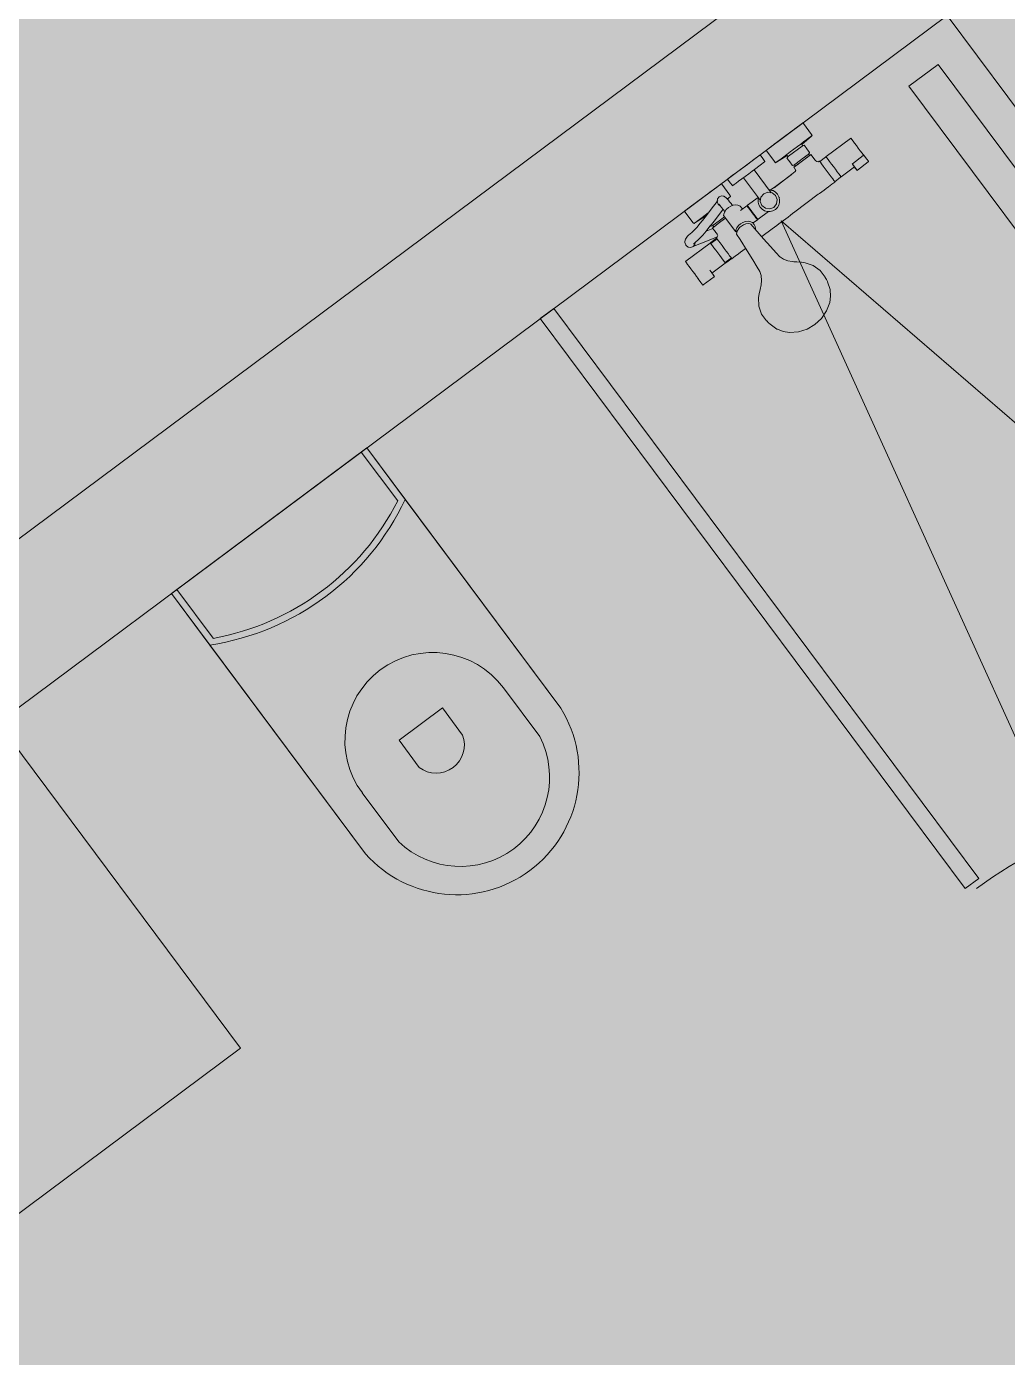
# Model space of a CAD drawing. Header units: metres. Extents: x -466 to 1322, y -1072 to 50.
# Drawn here: x 439.564 to 441.013, y -403.068 to -401.1 of the extents above; entities that cross this region are included whole.
import ezdxf

# ---------------------------------------------------------------- set-up
doc = ezdxf.new("R2010")
doc.units = ezdxf.units.M
doc.linetypes.add('B1 P BAJA$0$HIDDEN', pattern=[9.525, 6.35, -3.175])
doc.linetypes.add('HIDDEN', pattern=[9.525, 6.35, -3.175])
for name, color, linetype, lineweight in [('A - CANCEL', 2, 'Continuous', 0), ('A - Hatch muros', 4, 'Continuous', 0), ('A - MURO BAJO', 2, 'Continuous', 0), ('A - PROY', 250, 'B1 P BAJA$0$HIDDEN', 0), ('A-ACCESORIOS DE BAÑO', 6, 'Continuous', 0), ('A-Fixt', 122, 'Continuous', 5), ('A-MURO INT', 4, 'Continuous', 0)]:
    doc.layers.add(name, color=color, linetype=linetype, lineweight=lineweight)
doc.layers.add('Hatch Interior', color=7, linetype='Continuous', lineweight=0, true_color=0xaf6350)

# ---------------------------------------------------------------- blocks, each defined once
blk = doc.blocks.new('COLADERA LINEAL')
at = {"layer": 'A - PROY', "linetype": 'HIDDEN'}
blk.add_lwpolyline([(-565.7399, 10.1537), (-565.7399, 9.1897), (-565.7939, 9.1897), (-565.7939, 10.1537), (-565.7399, 10.1537)], dxfattribs=at)
blk = doc.blocks.new('teleducha planta')
at = {"layer": 'A-ACCESORIOS DE BAÑO'}
for p, q in [((-567.1938, 9.7194), (-567.1942, 9.6992)), ((-567.1933, 9.72), (-567.1938, 9.72)), ((-567.1938, 9.72), (-567.1938, 9.7194)), ((-567.1921, 9.72), (-567.1933, 9.72)), ((-567.1907, 9.72), (-567.1921, 9.72)), ((-567.1894, 9.72), (-567.1907, 9.72)), ((-567.1815, 9.7199), (-567.1894, 9.72)), ((-567.1819, 9.7197), (-567.182, 9.7197)), ((-567.182, 9.7197), (-567.182, 9.7194)), ((-567.182, 9.7194), (-567.182, 9.7189)), ((-567.178, 9.7197), (-567.1819, 9.7197)), ((-567.1735, 9.7197), (-567.178, 9.7197)), ((-567.1687, 9.7197), (-567.1735, 9.7197)), ((-567.164, 9.7197), (-567.1687, 9.7197)), ((-567.1596, 9.7197), (-567.164, 9.7197)), ((-567.1559, 9.7197), (-567.1596, 9.7197)), ((-567.153, 9.7197), (-567.1559, 9.7197)), ((-567.153, 9.7197), (-567.1512, 9.7197)), ((-567.1506, 9.7197), (-567.1512, 9.7197)), ((-567.1506, 9.7189), (-567.1506, 9.7197)), ((-567.182, 9.7189), (-567.1821, 9.6991)), ((-567.1504, 9.6741), (-567.1506, 9.7189)), ((-567.1942, 9.6992), (-567.1942, 9.6987)), ((-567.1936, 9.6987), (-567.1942, 9.6987)), ((-567.1924, 9.6987), (-567.1936, 9.6987)), ((-567.1931, 9.6986), (-567.1851, 9.6986)), ((-567.191, 9.6986), (-567.1924, 9.6987)), ((-567.1897, 9.6986), (-567.191, 9.6986)), ((-567.1817, 9.6986), (-567.1897, 9.6986)), ((-567.1875, 9.6986), (-567.1878, 9.6741)), ((-567.1853, 9.6986), (-567.1851, 9.6986)), ((-567.1851, 9.6986), (-567.1837, 9.6986)), ((-567.1882, 9.6622), (-567.1882, 9.6619)), ((-567.1875, 9.6622), (-567.1882, 9.6622)), ((-567.1882, 9.6619), (-567.1882, 9.6562)), ((-567.1878, 9.6741), (-567.1878, 9.6738)), ((-567.1871, 9.6738), (-567.1878, 9.6738)), ((-567.1878, 9.6738), (-567.1868, 9.6736)), ((-567.1868, 9.6736), (-567.1877, 9.6733)), ((-567.1877, 9.6733), (-567.1877, 9.673)), ((-567.1877, 9.6621), (-567.1877, 9.673)), ((-567.1856, 9.6622), (-567.1875, 9.6622)), ((-567.1853, 9.6738), (-567.1871, 9.6738)), ((-567.1826, 9.6622), (-567.1856, 9.6622)), ((-567.1822, 9.6738), (-567.1853, 9.6738)), ((-567.1786, 9.6622), (-567.1826, 9.6622)), ((-567.1782, 9.6738), (-567.1822, 9.6738)), ((-567.174, 9.6622), (-567.1786, 9.6622)), ((-567.1736, 9.6738), (-567.1782, 9.6738)), ((-567.1691, 9.6622), (-567.174, 9.6622)), ((-567.1687, 9.6738), (-567.1736, 9.6738)), ((-567.1639, 9.6622), (-567.1691, 9.6622)), ((-567.1639, 9.6738), (-567.1687, 9.6738)), ((-567.1594, 9.6738), (-567.1639, 9.6738)), ((-567.159, 9.6622), (-567.1639, 9.6622)), ((-567.1557, 9.6738), (-567.1594, 9.6738)), ((-567.155, 9.6622), (-567.159, 9.6622)), ((-567.1527, 9.6738), (-567.1557, 9.6738)), ((-567.152, 9.6622), (-567.155, 9.6622)), ((-567.151, 9.6738), (-567.1527, 9.6738)), ((-567.1503, 9.6622), (-567.152, 9.6622)), ((-567.1514, 9.6736), (-567.1504, 9.6738)), ((-567.1505, 9.6733), (-567.1514, 9.6736)), ((-567.1504, 9.6738), (-567.151, 9.6738)), ((-567.1505, 9.673), (-567.1505, 9.6733)), ((-567.1505, 9.6622), (-567.1505, 9.673)), ((-567.1504, 9.6738), (-567.1504, 9.6741)), ((-567.15, 9.6622), (-567.1503, 9.6622)), ((-567.1499, 9.6619), (-567.15, 9.6622)), ((-567.1494, 9.6602), (-567.1499, 9.6619)), ((-567.1481, 9.6585), (-567.1494, 9.6602)), ((-567.1132, 9.6743), (-567.1146, 9.6559)), ((-567.1131, 9.6759), (-567.1132, 9.6743)), ((-567.1119, 9.6764), (-567.1131, 9.6759)), ((-567.1131, 9.6752), (-567.1131, 9.6759)), ((-567.1131, 9.6733), (-567.1131, 9.6752)), ((-567.1131, 9.6702), (-567.1131, 9.6733)), ((-567.1131, 9.6661), (-567.1131, 9.6702)), ((-567.1131, 9.661), (-567.1131, 9.6661)), ((-567.1131, 9.6552), (-567.1131, 9.661)), ((-567.1113, 9.6764), (-567.1119, 9.6764)), ((-567.091, 9.6764), (-567.1113, 9.6764)), ((-567.09, 9.6764), (-567.091, 9.6764)), ((-567.09, 9.6757), (-567.09, 9.6764)), ((-567.09, 9.6764), (-567.09, 9.6753)), ((-567.09, 9.6757), (-567.09, 9.6764)), ((-567.09, 9.6739), (-567.09, 9.6757)), ((-567.09, 9.6747), (-567.09, 9.6757)), ((-567.09, 9.6753), (-567.09, 9.6747)), ((-567.09, 9.6707), (-567.09, 9.6739)), ((-567.09, 9.6737), (-567.09, 9.6727)), ((-567.09, 9.6705), (-567.09, 9.6737)), ((-567.09, 9.6727), (-567.09, 9.6424)), ((-567.09, 9.6665), (-567.09, 9.6707)), ((-567.09, 9.6697), (-567.09, 9.6705)), ((-567.09, 9.6656), (-567.09, 9.6697)), ((-567.09, 9.6665), (-567.09, 9.6614)), ((-567.09, 9.6658), (-567.09, 9.6665)), ((-567.09, 9.6424), (-567.09, 9.6658)), ((-567.09, 9.6424), (-567.09, 9.6656)), ((-567.09, 9.6554), (-567.09, 9.6614)), ((-567.1882, 9.6562), (-567.1882, 9.6501)), ((-567.1882, 9.6501), (-567.1882, 9.6461)), ((-567.1882, 9.6461), (-567.1882, 9.642)), ((-567.1882, 9.642), (-567.1882, 9.638)), ((-567.1462, 9.658), (-567.1481, 9.6585)), ((-567.1443, 9.658), (-567.1462, 9.658)), ((-567.1424, 9.658), (-567.1443, 9.658)), ((-567.1418, 9.6579), (-567.1424, 9.658)), ((-567.1348, 9.6579), (-567.1418, 9.6579)), ((-567.1345, 9.6579), (-567.1348, 9.6579)), ((-567.1345, 9.6579), (-567.1345, 9.6568)), ((-567.1345, 9.6557), (-567.1345, 9.6575)), ((-567.1345, 9.6544), (-567.1345, 9.6568)), ((-567.132, 9.6555), (-567.1345, 9.6554)), ((-567.1345, 9.6554), (-567.1345, 9.6544)), ((-567.1345, 9.6512), (-567.1345, 9.6544)), ((-567.1345, 9.6544), (-567.1345, 9.6516)), ((-567.1345, 9.6516), (-567.1345, 9.6474)), ((-567.1345, 9.6512), (-567.1345, 9.6472)), ((-567.1345, 9.6508), (-567.1345, 9.6512)), ((-567.1345, 9.6474), (-567.1345, 9.6424)), ((-567.1345, 9.6472), (-567.1345, 9.6425)), ((-567.1345, 9.6425), (-567.1345, 9.6381)), ((-567.1345, 9.6424), (-567.1345, 9.6374)), ((-567.1313, 9.6579), (-567.132, 9.656)), ((-567.132, 9.656), (-567.1312, 9.6579)), ((-567.132, 9.656), (-567.132, 9.6546)), ((-567.132, 9.6546), (-567.132, 9.6436)), ((-567.132, 9.6436), (-567.132, 9.6408)), ((-567.132, 9.6408), (-567.132, 9.6298)), ((-567.1312, 9.658), (-567.1313, 9.6579)), ((-567.1311, 9.6581), (-567.1312, 9.658)), ((-567.1311, 9.6581), (-567.1312, 9.6579)), ((-567.1308, 9.6581), (-567.1311, 9.6581)), ((-567.1244, 9.6581), (-567.1308, 9.6581)), ((-567.118, 9.6581), (-567.1244, 9.6581)), ((-567.1177, 9.6581), (-567.118, 9.6581)), ((-567.1176, 9.658), (-567.1177, 9.6581)), ((-567.1176, 9.6579), (-567.1177, 9.6581)), ((-567.1175, 9.6579), (-567.1176, 9.658)), ((-567.1176, 9.6579), (-567.1169, 9.656)), ((-567.1169, 9.656), (-567.1175, 9.6579)), ((-567.1169, 9.6546), (-567.1169, 9.656)), ((-567.1146, 9.6559), (-567.1169, 9.6559)), ((-567.1169, 9.6298), (-567.1169, 9.6546)), ((-567.1131, 9.6489), (-567.1131, 9.6552)), ((-567.1131, 9.6424), (-567.1131, 9.6489)), ((-567.1131, 9.6358), (-567.1131, 9.6424)), ((-567.09, 9.649), (-567.09, 9.6554)), ((-567.09, 9.6424), (-567.09, 9.649)), ((-567.09, 9.6357), (-567.09, 9.6424)), ((-567.09, 9.6192), (-567.09, 9.6424)), ((-567.09, 9.6424), (-567.09, 9.612)), ((-567.09, 9.619), (-567.09, 9.6424)), ((-567.1882, 9.6315), (-567.1884, 9.5882)), ((-567.1882, 9.638), (-567.1882, 9.6339)), ((-567.1882, 9.6339), (-567.1882, 9.6315)), ((-567.141, 9.6179), (-567.1408, 9.6241)), ((-567.1408, 9.6241), (-567.1399, 9.6258)), ((-567.1401, 9.6257), (-567.1348, 9.6265)), ((-567.1348, 9.6265), (-567.1345, 9.6265)), ((-567.1345, 9.6381), (-567.1345, 9.6341)), ((-567.1345, 9.6374), (-567.1345, 9.6331)), ((-567.1345, 9.6298), (-567.1345, 9.6341)), ((-567.1345, 9.6331), (-567.1345, 9.6303)), ((-567.1345, 9.6303), (-567.1345, 9.6293)), ((-567.1345, 9.6298), (-567.1345, 9.6272)), ((-567.1345, 9.6293), (-567.132, 9.6292)), ((-567.1345, 9.6272), (-567.1345, 9.6265)), ((-567.1345, 9.6265), (-567.1345, 9.627)), ((-567.132, 9.6298), (-567.132, 9.6284)), ((-567.132, 9.6284), (-567.1313, 9.6266)), ((-567.1313, 9.6266), (-567.1312, 9.6264)), ((-567.1312, 9.6264), (-567.1311, 9.6263)), ((-567.1311, 9.6263), (-567.1308, 9.6263)), ((-567.1308, 9.6263), (-567.1244, 9.6263)), ((-567.1244, 9.6263), (-567.118, 9.6263)), ((-567.118, 9.6263), (-567.1177, 9.6263)), ((-567.1177, 9.6263), (-567.1176, 9.6264)), ((-567.1176, 9.6264), (-567.1175, 9.6266)), ((-567.1175, 9.6266), (-567.1169, 9.6284)), ((-567.1169, 9.6284), (-567.1169, 9.6298)), ((-567.1169, 9.6289), (-567.1146, 9.6289)), ((-567.1146, 9.6289), (-567.1131, 9.6104)), ((-567.1131, 9.6295), (-567.1131, 9.6358)), ((-567.1131, 9.6237), (-567.1131, 9.6295)), ((-567.1131, 9.6187), (-567.1131, 9.6237)), ((-567.09, 9.6357), (-567.09, 9.6293)), ((-567.09, 9.6234), (-567.09, 9.6293)), ((-567.09, 9.6234), (-567.09, 9.6183)), ((-567.1415, 9.5851), (-567.141, 9.6179)), ((-567.141, 9.5875), (-567.141, 9.6164)), ((-567.1131, 9.6145), (-567.1131, 9.6187)), ((-567.113, 9.6114), (-567.1131, 9.6145)), ((-567.1131, 9.6104), (-567.113, 9.6088)), ((-567.113, 9.6095), (-567.113, 9.6114)), ((-567.113, 9.6088), (-567.113, 9.6095)), ((-567.113, 9.6088), (-567.1119, 9.6084)), ((-567.1119, 9.6084), (-567.1113, 9.6084)), ((-567.1113, 9.6084), (-567.091, 9.6084)), ((-567.091, 9.6084), (-567.09, 9.6084)), ((-567.09, 9.6185), (-567.09, 9.6192)), ((-567.09, 9.6143), (-567.09, 9.6185)), ((-567.09, 9.6141), (-567.09, 9.6183)), ((-567.09, 9.611), (-567.09, 9.6141)), ((-567.09, 9.6091), (-567.09, 9.611)), ((-567.09, 9.6084), (-567.09, 9.6091)), ((-567.1884, 9.5882), (-567.1884, 9.584)), ((-567.1884, 9.584), (-567.1884, 9.5798)), ((-567.1563, 9.5826), (-567.1602, 9.5811)), ((-567.1578, 9.5824), (-567.157, 9.5823)), ((-567.1522, 9.5832), (-567.1563, 9.5826)), ((-567.1518, 9.5832), (-567.1522, 9.5832)), ((-567.1481, 9.5826), (-567.1522, 9.5832)), ((-567.1477, 9.5826), (-567.1518, 9.5832)), ((-567.1443, 9.5811), (-567.1481, 9.5826)), ((-567.1438, 9.5811), (-567.1477, 9.5826)), ((-567.141, 9.584), (-567.141, 9.5875)), ((-567.141, 9.5798), (-567.141, 9.584)), ((-567.1023, 9.597), (-567.1023, 9.5962)), ((-567.1018, 9.597), (-567.1023, 9.597)), ((-567.1023, 9.5962), (-567.1023, 9.594)), ((-567.1023, 9.594), (-567.1023, 9.5905)), ((-567.1023, 9.5905), (-567.1023, 9.5857)), ((-567.1023, 9.5857), (-567.1023, 9.5801)), ((-567.0966, 9.5973), (-567.1018, 9.597)), ((-567.09, 9.5973), (-567.0966, 9.5973)), ((-567.09, 9.5966), (-567.09, 9.5973)), ((-567.09, 9.5944), (-567.09, 9.5966)), ((-567.09, 9.5908), (-567.09, 9.5944)), ((-567.09, 9.586), (-567.09, 9.5908)), ((-567.09, 9.5803), (-567.09, 9.586)), ((-567.2998, 9.565), (-567.3114, 9.5613)), ((-567.2997, 9.5651), (-567.2998, 9.565)), ((-567.2966, 9.5658), (-567.2997, 9.5651)), ((-567.2927, 9.5661), (-567.2966, 9.5658)), ((-567.2924, 9.5662), (-567.2927, 9.5661)), ((-567.28, 9.5662), (-567.2924, 9.5662)), ((-567.2683, 9.5626), (-567.28, 9.5662)), ((-567.2578, 9.5555), (-567.2683, 9.5626)), ((-567.1884, 9.5798), (-567.1884, 9.5756)), ((-567.1884, 9.5756), (-567.1884, 9.5714)), ((-567.1884, 9.5714), (-567.1884, 9.5672)), ((-567.1884, 9.5672), (-567.1884, 9.563)), ((-567.1884, 9.563), (-567.1884, 9.5588)), ((-567.1677, 9.5713), (-567.1682, 9.5672)), ((-567.1682, 9.5672), (-567.1677, 9.5631)), ((-567.1661, 9.5751), (-567.1677, 9.5713)), ((-567.1677, 9.5631), (-567.1661, 9.5592)), ((-567.1636, 9.5785), (-567.1661, 9.5751)), ((-567.1626, 9.5734), (-567.1643, 9.5672)), ((-567.1626, 9.5734), (-567.1643, 9.5672)), ((-567.1643, 9.5672), (-567.1626, 9.5609)), ((-567.1643, 9.5672), (-567.1626, 9.5609)), ((-567.1602, 9.5811), (-567.1636, 9.5785)), ((-567.158, 9.578), (-567.1626, 9.5734)), ((-567.158, 9.578), (-567.1626, 9.5734)), ((-567.1518, 9.5797), (-567.158, 9.578)), ((-567.1518, 9.5797), (-567.158, 9.578)), ((-567.1455, 9.578), (-567.1518, 9.5797)), ((-567.1455, 9.578), (-567.1518, 9.5797)), ((-567.141, 9.5734), (-567.1455, 9.578)), ((-567.141, 9.5734), (-567.1455, 9.578)), ((-567.1023, 9.577), (-567.1446, 9.577)), ((-567.1409, 9.5785), (-567.1443, 9.5811)), ((-567.1405, 9.5785), (-567.1438, 9.5811)), ((-567.141, 9.5789), (-567.141, 9.5798)), ((-567.1393, 9.5672), (-567.141, 9.5734)), ((-567.1393, 9.5672), (-567.141, 9.5734)), ((-567.141, 9.5609), (-567.1393, 9.5672)), ((-567.141, 9.5609), (-567.1393, 9.5672)), ((-567.1398, 9.577), (-567.1409, 9.5785)), ((-567.1399, 9.577), (-567.1408, 9.5782)), ((-567.1393, 9.577), (-567.1405, 9.5785)), ((-567.1023, 9.5801), (-567.1023, 9.5738)), ((-567.1023, 9.5738), (-567.1023, 9.5672)), ((-567.1023, 9.5672), (-567.1023, 9.5606)), ((-567.09, 9.5739), (-567.09, 9.5803)), ((-567.09, 9.5672), (-567.09, 9.5739)), ((-567.09, 9.5605), (-567.09, 9.5672)), ((-567.3264, 9.5495), (-567.3337, 9.5383)), ((-567.3196, 9.556), (-567.3264, 9.5495)), ((-567.3119, 9.5609), (-567.3196, 9.556)), ((-567.3114, 9.5613), (-567.3119, 9.5609)), ((-567.2538, 9.5514), (-567.2579, 9.5555)), ((-567.2537, 9.5512), (-567.2578, 9.5555)), ((-567.2495, 9.5463), (-567.2538, 9.5514)), ((-567.248, 9.5446), (-567.2495, 9.5463)), ((-567.2464, 9.5429), (-567.248, 9.5446)), ((-567.2449, 9.5412), (-567.2464, 9.5429)), ((-567.1884, 9.5588), (-567.1884, 9.5546)), ((-567.1884, 9.5546), (-567.1884, 9.5504)), ((-567.1884, 9.5504), (-567.1884, 9.5462)), ((-567.1884, 9.5462), (-567.1883, 9.5272)), ((-567.1661, 9.5592), (-567.1636, 9.5558)), ((-567.1646, 9.5573), (-567.1646, 9.538)), ((-567.1636, 9.5558), (-567.1602, 9.5533)), ((-567.1626, 9.5609), (-567.158, 9.5564)), ((-567.1626, 9.5609), (-567.158, 9.5564)), ((-567.1602, 9.5533), (-567.1563, 9.5517)), ((-567.158, 9.5564), (-567.1518, 9.5547)), ((-567.158, 9.5564), (-567.1518, 9.5547)), ((-567.1563, 9.5517), (-567.1522, 9.5512)), ((-567.1522, 9.5512), (-567.1481, 9.5517)), ((-567.1518, 9.5547), (-567.1455, 9.5564)), ((-567.1518, 9.5547), (-567.1455, 9.5564)), ((-567.1481, 9.5517), (-567.1443, 9.5533)), ((-567.1455, 9.5564), (-567.141, 9.5609)), ((-567.1455, 9.5564), (-567.141, 9.5609)), ((-567.1446, 9.5573), (-567.1023, 9.5573)), ((-567.1443, 9.5533), (-567.1409, 9.5558)), ((-567.1409, 9.5558), (-567.1398, 9.5573)), ((-567.1408, 9.5562), (-567.1399, 9.5573)), ((-567.1387, 9.538), (-567.1387, 9.5573)), ((-567.1023, 9.5606), (-567.1023, 9.5543)), ((-567.1023, 9.5543), (-567.1023, 9.5486)), ((-567.1023, 9.5486), (-567.1023, 9.5439)), ((-567.1023, 9.5439), (-567.1023, 9.5404)), ((-567.09, 9.5541), (-567.09, 9.5605)), ((-567.09, 9.5484), (-567.09, 9.5541)), ((-567.09, 9.5436), (-567.09, 9.5484)), ((-567.09, 9.54), (-567.09, 9.5436)), ((-567.3381, 9.5256), (-567.3396, 9.5124)), ((-567.3337, 9.5383), (-567.3381, 9.5256)), ((-567.2403, 9.5367), (-567.2449, 9.5412)), ((-567.2341, 9.5328), (-567.2403, 9.5367)), ((-567.2279, 9.5306), (-567.2341, 9.5328)), ((-567.2206, 9.5298), (-567.2283, 9.5307)), ((-567.208, 9.5288), (-567.2206, 9.5298)), ((-567.1925, 9.5275), (-567.208, 9.5288)), ((-567.1729, 9.5259), (-567.1925, 9.5275)), ((-567.1732, 9.5267), (-567.1741, 9.526)), ((-567.1704, 9.5284), (-567.1732, 9.5267)), ((-567.1639, 9.5252), (-567.1729, 9.5259)), ((-567.1671, 9.5289), (-567.1704, 9.5284)), ((-567.1671, 9.5289), (-567.1635, 9.5285)), ((-567.1665, 9.5289), (-567.1671, 9.5289)), ((-567.1642, 9.5289), (-567.1665, 9.5289)), ((-567.1646, 9.538), (-567.1646, 9.5376)), ((-567.1642, 9.5376), (-567.1646, 9.5376)), ((-567.1646, 9.5368), (-567.1646, 9.5367)), ((-567.1642, 9.5368), (-567.1646, 9.5368)), ((-567.1646, 9.5367), (-567.1646, 9.5289)), ((-567.1643, 9.5376), (-567.1643, 9.5369)), ((-567.1643, 9.5376), (-567.1638, 9.5376)), ((-567.1643, 9.5369), (-567.1638, 9.5369)), ((-567.1642, 9.5376), (-567.1629, 9.5376)), ((-567.1629, 9.5368), (-567.1642, 9.5368)), ((-567.1638, 9.5252), (-567.1639, 9.5252)), ((-567.1626, 9.5376), (-567.1638, 9.5376)), ((-567.1626, 9.5369), (-567.1638, 9.5369)), ((-567.1635, 9.5285), (-567.1599, 9.5266)), ((-567.1628, 9.5248), (-567.1632, 9.5251)), ((-567.1608, 9.5376), (-567.1629, 9.5376)), ((-567.1608, 9.5368), (-567.1629, 9.5368)), ((-567.1607, 9.5224), (-567.1628, 9.5248)), ((-567.1626, 9.5376), (-567.1606, 9.5376)), ((-567.1606, 9.5369), (-567.1626, 9.5369)), ((-567.1608, 9.5376), (-567.1581, 9.5376)), ((-567.1581, 9.5368), (-567.1608, 9.5368)), ((-567.1592, 9.5194), (-567.1607, 9.5224)), ((-567.1579, 9.5376), (-567.1606, 9.5376)), ((-567.1606, 9.5369), (-567.1579, 9.5369)), ((-567.1599, 9.5266), (-567.1579, 9.5245)), ((-567.1581, 9.5376), (-567.155, 9.5376)), ((-567.155, 9.5368), (-567.1581, 9.5368)), ((-567.1549, 9.5376), (-567.1579, 9.5376)), ((-567.1549, 9.5369), (-567.1579, 9.5369)), ((-567.1579, 9.5245), (-567.1561, 9.5212)), ((-567.1516, 9.5376), (-567.155, 9.5376)), ((-567.1516, 9.5368), (-567.155, 9.5368)), ((-567.1549, 9.5376), (-567.1516, 9.5376)), ((-567.1549, 9.5369), (-567.1516, 9.5369)), ((-567.1516, 9.5376), (-567.1483, 9.5376)), ((-567.1484, 9.5376), (-567.1516, 9.5376)), ((-567.1484, 9.5369), (-567.1516, 9.5369)), ((-567.1483, 9.5368), (-567.1516, 9.5368)), ((-567.1454, 9.5376), (-567.1484, 9.5376)), ((-567.1484, 9.5369), (-567.1454, 9.5369)), ((-567.1483, 9.5376), (-567.1452, 9.5376)), ((-567.1452, 9.5368), (-567.1483, 9.5368)), ((-567.1454, 9.5376), (-567.1427, 9.5376)), ((-567.1427, 9.5369), (-567.1454, 9.5369)), ((-567.1424, 9.5376), (-567.1452, 9.5376)), ((-567.1424, 9.5368), (-567.1452, 9.5368)), ((-567.1407, 9.5376), (-567.1427, 9.5376)), ((-567.1427, 9.5369), (-567.1407, 9.5369)), ((-567.1424, 9.5376), (-567.1404, 9.5376)), ((-567.1404, 9.5368), (-567.1424, 9.5368)), ((-567.1407, 9.5376), (-567.1395, 9.5376)), ((-567.1407, 9.5369), (-567.1395, 9.5369)), ((-567.1391, 9.5376), (-567.1404, 9.5376)), ((-567.1391, 9.5368), (-567.1404, 9.5368)), ((-567.139, 9.5376), (-567.1395, 9.5376)), ((-567.139, 9.5369), (-567.1395, 9.5369)), ((-567.1391, 9.5376), (-567.1387, 9.5376)), ((-567.1387, 9.5368), (-567.1391, 9.5368)), ((-567.139, 9.5369), (-567.139, 9.5376)), ((-567.1387, 9.5376), (-567.1387, 9.538)), ((-567.1387, 9.5367), (-567.1387, 9.5368)), ((-567.1387, 9.5252), (-567.1387, 9.5367)), ((-567.1375, 9.5288), (-567.1387, 9.5288)), ((-567.1369, 9.5288), (-567.1375, 9.5288)), ((-567.1332, 9.5282), (-567.1369, 9.5288)), ((-567.1302, 9.5265), (-567.1332, 9.5282)), ((-567.128, 9.5244), (-567.1302, 9.5265)), ((-567.1261, 9.521), (-567.128, 9.5244)), ((-567.1132, 9.5239), (-567.1135, 9.5196)), ((-567.1131, 9.5255), (-567.1132, 9.5239)), ((-567.1119, 9.5259), (-567.1131, 9.5255)), ((-567.1131, 9.5248), (-567.1131, 9.5255)), ((-567.1131, 9.5229), (-567.1131, 9.5248)), ((-567.1131, 9.5198), (-567.1131, 9.5229)), ((-567.1113, 9.5259), (-567.1119, 9.5259)), ((-567.091, 9.5259), (-567.1113, 9.5259)), ((-567.1023, 9.5404), (-567.1023, 9.5382)), ((-567.1023, 9.5382), (-567.1023, 9.5374)), ((-567.1023, 9.5374), (-567.1018, 9.5374)), ((-567.1018, 9.5374), (-567.0966, 9.5371)), ((-567.0966, 9.5371), (-567.09, 9.537)), ((-567.09, 9.5259), (-567.091, 9.5259)), ((-567.09, 9.5378), (-567.09, 9.54)), ((-567.09, 9.537), (-567.09, 9.5378)), ((-567.09, 9.5253), (-567.09, 9.5259)), ((-567.09, 9.5259), (-567.09, 9.5249)), ((-567.09, 9.5253), (-567.09, 9.5259)), ((-567.09, 9.5235), (-567.09, 9.5253)), ((-567.09, 9.5243), (-567.09, 9.5253)), ((-567.09, 9.5249), (-567.09, 9.5243)), ((-567.09, 9.5203), (-567.09, 9.5235)), ((-567.09, 9.5233), (-567.09, 9.5223)), ((-567.09, 9.5201), (-567.09, 9.5233)), ((-567.3396, 9.5124), (-567.3381, 9.4992)), ((-567.1607, 9.5024), (-567.1592, 9.5053)), ((-567.1597, 9.5044), (-567.1597, 9.5012)), ((-567.1582, 9.516), (-567.1592, 9.5194)), ((-567.1592, 9.5053), (-567.1582, 9.5088)), ((-567.1584, 9.5071), (-567.1586, 9.5064)), ((-567.1579, 9.5124), (-567.1582, 9.516)), ((-567.1582, 9.5088), (-567.1579, 9.5124)), ((-567.1561, 9.5053), (-567.158, 9.5022)), ((-567.1576, 9.5094), (-567.1576, 9.5093)), ((-567.1561, 9.5212), (-567.1548, 9.5173)), ((-567.1548, 9.5093), (-567.1561, 9.5053)), ((-567.1548, 9.5173), (-567.1544, 9.5133)), ((-567.1544, 9.5133), (-567.1548, 9.5093)), ((-567.1281, 9.502), (-567.1261, 9.5052)), ((-567.1249, 9.5172), (-567.1261, 9.521)), ((-567.1261, 9.5052), (-567.1249, 9.5091)), ((-567.1261, 9.5053), (-567.122, 9.5053)), ((-567.1221, 9.5198), (-567.1257, 9.5198)), ((-567.1244, 9.5132), (-567.1249, 9.5172)), ((-567.1249, 9.5091), (-567.1244, 9.5132)), ((-567.1223, 9.5038), (-567.1245, 9.496)), ((-567.1218, 9.5053), (-567.1223, 9.5038)), ((-567.1186, 9.5197), (-567.1221, 9.5198)), ((-567.122, 9.5053), (-567.1186, 9.5052)), ((-567.1159, 9.5197), (-567.1186, 9.5197)), ((-567.1186, 9.5052), (-567.1158, 9.5052)), ((-567.1139, 9.5196), (-567.1159, 9.5197)), ((-567.1159, 9.5051), (-567.1157, 9.505)), ((-567.1158, 9.5052), (-567.1138, 9.5051)), ((-567.1157, 9.505), (-567.1121, 9.504)), ((-567.1128, 9.5195), (-567.1139, 9.5196)), ((-567.1138, 9.5051), (-567.1127, 9.505)), ((-567.1117, 9.5194), (-567.1128, 9.5195)), ((-567.1127, 9.505), (-567.1117, 9.5049)), ((-567.1121, 9.504), (-567.1117, 9.504)), ((-567.1081, 9.5184), (-567.1117, 9.5194)), ((-567.1117, 9.504), (-567.1113, 9.504)), ((-567.1113, 9.504), (-567.1077, 9.505)), ((-567.1097, 9.4966), (-567.1079, 9.5028)), ((-567.1075, 9.5182), (-567.1081, 9.5184)), ((-567.1079, 9.5028), (-567.1066, 9.5068)), ((-567.1077, 9.505), (-567.1074, 9.5051)), ((-567.1072, 9.518), (-567.1075, 9.5182)), ((-567.1074, 9.5051), (-567.1072, 9.5053)), ((-567.1046, 9.5154), (-567.1072, 9.518)), ((-567.1072, 9.5053), (-567.1045, 9.508)), ((-567.1036, 9.5118), (-567.1046, 9.5154)), ((-567.1045, 9.508), (-567.1036, 9.5116)), ((-567.1036, 9.5116), (-567.1036, 9.5118)), ((-567.09, 9.5223), (-567.09, 9.492)), ((-567.09, 9.5161), (-567.09, 9.5203)), ((-567.09, 9.5193), (-567.09, 9.5201)), ((-567.09, 9.5152), (-567.09, 9.5193)), ((-567.09, 9.5161), (-567.09, 9.5109)), ((-567.09, 9.5153), (-567.09, 9.5161)), ((-567.09, 9.492), (-567.09, 9.5153)), ((-567.09, 9.492), (-567.09, 9.5152)), ((-567.09, 9.505), (-567.09, 9.5109)), ((-567.09, 9.4986), (-567.09, 9.505)), ((-567.3381, 9.4992), (-567.3337, 9.4864)), ((-567.3337, 9.4864), (-567.3264, 9.4752)), ((-567.2464, 9.4819), (-567.2449, 9.4836)), ((-567.2449, 9.4836), (-567.2403, 9.488)), ((-567.2403, 9.488), (-567.2341, 9.492)), ((-567.2341, 9.492), (-567.2279, 9.4941)), ((-567.2283, 9.494), (-567.2206, 9.4949)), ((-567.2206, 9.4949), (-567.208, 9.496)), ((-567.208, 9.496), (-567.1925, 9.4972)), ((-567.1925, 9.4972), (-567.1729, 9.4988)), ((-567.1882, 9.4976), (-567.1882, 9.4964)), ((-567.1882, 9.4964), (-567.1882, 9.4923)), ((-567.1882, 9.4923), (-567.1882, 9.4883)), ((-567.1882, 9.4883), (-567.1882, 9.4843)), ((-567.1882, 9.4843), (-567.1882, 9.4782)), ((-567.1729, 9.4988), (-567.1632, 9.4996)), ((-567.1639, 9.4996), (-567.1638, 9.4996)), ((-567.1632, 9.4996), (-567.1628, 9.4999)), ((-567.1628, 9.4999), (-567.1607, 9.5024)), ((-567.1597, 9.5012), (-567.1597, 9.5005)), ((-567.1594, 9.5008), (-567.1597, 9.5005)), ((-567.1597, 9.5005), (-567.1592, 9.5005)), ((-567.158, 9.5022), (-567.1594, 9.5008)), ((-567.1592, 9.5005), (-567.1303, 9.5004)), ((-567.1345, 9.5003), (-567.1345, 9.5004)), ((-567.1345, 9.5004), (-567.1345, 9.4969)), ((-567.1345, 9.5003), (-567.1345, 9.4963)), ((-567.1345, 9.4969), (-567.1345, 9.4919)), ((-567.1345, 9.4963), (-567.1345, 9.4919)), ((-567.1345, 9.4919), (-567.1345, 9.4872)), ((-567.1345, 9.4919), (-567.1345, 9.4869)), ((-567.1345, 9.4872), (-567.1345, 9.4832)), ((-567.1345, 9.4869), (-567.1345, 9.4827)), ((-567.1345, 9.4832), (-567.1345, 9.4835)), ((-567.1345, 9.48), (-567.1345, 9.4832)), ((-567.132, 9.5004), (-567.132, 9.4932)), ((-567.132, 9.4932), (-567.132, 9.4904)), ((-567.132, 9.4904), (-567.132, 9.4794)), ((-567.1303, 9.5004), (-567.1298, 9.5004)), ((-567.1298, 9.5004), (-567.1295, 9.5006)), ((-567.1295, 9.5006), (-567.1281, 9.502)), ((-567.127, 9.4873), (-567.1294, 9.4783)), ((-567.1245, 9.496), (-567.127, 9.4873)), ((-567.1144, 9.4802), (-567.1119, 9.4889)), ((-567.1131, 9.4791), (-567.1131, 9.4847)), ((-567.1119, 9.4889), (-567.1097, 9.4966)), ((-567.09, 9.492), (-567.09, 9.4986)), ((-567.09, 9.4853), (-567.09, 9.492)), ((-567.09, 9.4688), (-567.09, 9.492)), ((-567.09, 9.492), (-567.09, 9.4616)), ((-567.09, 9.4686), (-567.09, 9.492)), ((-567.09, 9.4853), (-567.09, 9.4789)), ((-567.3264, 9.4752), (-567.3196, 9.4687)), ((-567.3196, 9.4687), (-567.3119, 9.4638)), ((-567.3119, 9.4638), (-567.3114, 9.4634)), ((-567.3114, 9.4634), (-567.2998, 9.4597)), ((-567.2683, 9.4621), (-567.2578, 9.4692)), ((-567.2579, 9.4692), (-567.2538, 9.4733)), ((-567.2578, 9.4692), (-567.2537, 9.4735)), ((-567.2538, 9.4733), (-567.2495, 9.4784)), ((-567.2495, 9.4784), (-567.248, 9.4801)), ((-567.248, 9.4801), (-567.2464, 9.4819)), ((-567.1882, 9.4782), (-567.1882, 9.4725)), ((-567.1882, 9.4725), (-567.1882, 9.4722)), ((-567.1882, 9.4722), (-567.1875, 9.4722)), ((-567.1877, 9.4614), (-567.1877, 9.4723)), ((-567.1875, 9.4722), (-567.1856, 9.4722)), ((-567.1868, 9.4722), (-567.1868, 9.4608)), ((-567.1856, 9.4722), (-567.1826, 9.4722)), ((-567.1826, 9.4722), (-567.1786, 9.4722)), ((-567.1786, 9.4722), (-567.174, 9.4722)), ((-567.174, 9.4722), (-567.1691, 9.4722)), ((-567.1691, 9.4722), (-567.1639, 9.4722)), ((-567.1639, 9.4722), (-567.159, 9.4722)), ((-567.159, 9.4722), (-567.155, 9.4722)), ((-567.155, 9.4722), (-567.152, 9.4722)), ((-567.152, 9.4722), (-567.1503, 9.4722)), ((-567.1514, 9.4608), (-567.1514, 9.4722)), ((-567.1505, 9.4614), (-567.1505, 9.4722)), ((-567.1503, 9.4722), (-567.15, 9.4722)), ((-567.15, 9.4722), (-567.1499, 9.4725)), ((-567.1499, 9.4725), (-567.1494, 9.4742)), ((-567.1494, 9.4742), (-567.1481, 9.4759)), ((-567.1494, 9.4742), (-567.1467, 9.4644)), ((-567.1481, 9.4759), (-567.1462, 9.4764)), ((-567.1467, 9.4644), (-567.1429, 9.4502)), ((-567.1462, 9.4764), (-567.1443, 9.4764)), ((-567.1443, 9.4764), (-567.1424, 9.4764)), ((-567.1424, 9.4764), (-567.1418, 9.4764)), ((-567.1418, 9.4764), (-567.1348, 9.4765)), ((-567.1327, 9.4661), (-567.1355, 9.4765)), ((-567.1348, 9.4765), (-567.1345, 9.4765)), ((-567.1345, 9.4827), (-567.1345, 9.4799)), ((-567.1345, 9.4776), (-567.1345, 9.48)), ((-567.1345, 9.4799), (-567.1345, 9.4789)), ((-567.1345, 9.4789), (-567.132, 9.4788)), ((-567.1345, 9.4769), (-567.1345, 9.4787)), ((-567.1345, 9.4776), (-567.1345, 9.4765)), ((-567.1326, 9.4661), (-567.1345, 9.4584)), ((-567.1326, 9.466), (-567.1327, 9.4661)), ((-567.1304, 9.4748), (-567.1326, 9.4661)), ((-567.132, 9.4794), (-567.132, 9.478)), ((-567.132, 9.478), (-567.1313, 9.4761)), ((-567.1313, 9.4761), (-567.1312, 9.4759)), ((-567.1312, 9.4759), (-567.1311, 9.4759)), ((-567.1311, 9.4759), (-567.1308, 9.4759)), ((-567.1308, 9.4759), (-567.1301, 9.4759)), ((-567.1294, 9.4783), (-567.1304, 9.4748)), ((-567.12, 9.4583), (-567.1181, 9.4661)), ((-567.1181, 9.4661), (-567.1159, 9.4747)), ((-567.1168, 9.4712), (-567.1144, 9.4802)), ((-567.1149, 9.4784), (-567.1146, 9.4784)), ((-567.1146, 9.4784), (-567.1146, 9.4789)), ((-567.1146, 9.4784), (-567.1131, 9.46)), ((-567.1131, 9.4733), (-567.1131, 9.4791)), ((-567.1131, 9.4682), (-567.1131, 9.4733)), ((-567.1131, 9.4641), (-567.1131, 9.4682)), ((-567.113, 9.4609), (-567.1131, 9.4641)), ((-567.09, 9.4789), (-567.09, 9.4793)), ((-567.09, 9.473), (-567.09, 9.4789)), ((-567.09, 9.473), (-567.09, 9.4679)), ((-567.09, 9.4681), (-567.09, 9.4688)), ((-567.09, 9.4679), (-567.09, 9.4686)), ((-567.09, 9.4638), (-567.09, 9.4681)), ((-567.09, 9.4636), (-567.09, 9.4679)), ((-567.09, 9.4647), (-567.09, 9.4638)), ((-567.09, 9.4616), (-567.09, 9.4647)), ((-567.09, 9.4606), (-567.09, 9.4636)), ((-567.2998, 9.4597), (-567.2997, 9.4597)), ((-567.2997, 9.4597), (-567.2966, 9.459)), ((-567.2966, 9.459), (-567.2927, 9.4586)), ((-567.2927, 9.4586), (-567.2924, 9.4586)), ((-567.2924, 9.4586), (-567.28, 9.4585)), ((-567.28, 9.4585), (-567.2683, 9.4621)), ((-567.1868, 9.4608), (-567.1878, 9.4605)), ((-567.1878, 9.4605), (-567.1878, 9.4603)), ((-567.1878, 9.4605), (-567.1871, 9.4605)), ((-567.1878, 9.4603), (-567.1875, 9.4358)), ((-567.1877, 9.4614), (-567.1877, 9.4611)), ((-567.1877, 9.4611), (-567.1868, 9.4608)), ((-567.1871, 9.4605), (-567.1853, 9.4605)), ((-567.1853, 9.4605), (-567.1822, 9.4605)), ((-567.1822, 9.4605), (-567.1782, 9.4606)), ((-567.1782, 9.4606), (-567.1736, 9.4606)), ((-567.1736, 9.4606), (-567.1687, 9.4606)), ((-567.1687, 9.4606), (-567.1639, 9.4606)), ((-567.1639, 9.4606), (-567.1594, 9.4606)), ((-567.1594, 9.4606), (-567.1557, 9.4606)), ((-567.1557, 9.4606), (-567.1527, 9.4606)), ((-567.1527, 9.4606), (-567.151, 9.4606)), ((-567.1514, 9.4608), (-567.1505, 9.4611)), ((-567.1504, 9.4606), (-567.1514, 9.4608)), ((-567.151, 9.4606), (-567.1504, 9.4606)), ((-567.1506, 9.4155), (-567.1504, 9.4603)), ((-567.1505, 9.4611), (-567.1505, 9.4614)), ((-567.1504, 9.4603), (-567.1504, 9.4606)), ((-567.1429, 9.4502), (-567.1403, 9.4407)), ((-567.1363, 9.4443), (-567.1366, 9.4415)), ((-567.1362, 9.4481), (-567.1363, 9.4443)), ((-567.1357, 9.4522), (-567.1362, 9.4481)), ((-567.1345, 9.4584), (-567.1357, 9.4522)), ((-567.1221, 9.4416), (-567.1218, 9.4445)), ((-567.1218, 9.4445), (-567.1217, 9.4482)), ((-567.1217, 9.4482), (-567.1212, 9.4522)), ((-567.1212, 9.4522), (-567.12, 9.4583)), ((-567.1131, 9.46), (-567.113, 9.4584)), ((-567.113, 9.459), (-567.113, 9.4609)), ((-567.113, 9.4584), (-567.113, 9.459)), ((-567.113, 9.4584), (-567.1119, 9.458)), ((-567.1119, 9.458), (-567.1113, 9.458)), ((-567.1113, 9.458), (-567.091, 9.458)), ((-567.091, 9.458), (-567.09, 9.458)), ((-567.09, 9.4586), (-567.09, 9.4606)), ((-567.09, 9.458), (-567.09, 9.4586)), ((-567.1942, 9.4357), (-567.1942, 9.4352)), ((-567.1942, 9.4357), (-567.1936, 9.4357)), ((-567.1942, 9.4352), (-567.1938, 9.4149)), ((-567.1936, 9.4357), (-567.1924, 9.4357)), ((-567.1854, 9.4358), (-567.1931, 9.4357)), ((-567.1924, 9.4357), (-567.191, 9.4357)), ((-567.191, 9.4357), (-567.1897, 9.4357)), ((-567.1897, 9.4357), (-567.1821, 9.4358)), ((-567.1403, 9.4407), (-567.1393, 9.4371)), ((-567.1389, 9.4407), (-567.1398, 9.4371)), ((-567.1398, 9.4371), (-567.1388, 9.4335)), ((-567.1362, 9.4434), (-567.1389, 9.4407)), ((-567.1388, 9.4335), (-567.1362, 9.4309)), ((-567.1365, 9.4417), (-567.1371, 9.4409)), ((-567.1366, 9.4415), (-567.137, 9.4395)), ((-567.1362, 9.4309), (-567.1361, 9.4308)), ((-567.1361, 9.4308), (-567.1358, 9.4306)), ((-567.1358, 9.4306), (-567.1322, 9.4297)), ((-567.1322, 9.4297), (-567.1317, 9.4296)), ((-567.1317, 9.4296), (-567.1312, 9.4297)), ((-567.1312, 9.4297), (-567.1276, 9.4307)), ((-567.1276, 9.4307), (-567.1271, 9.4311)), ((-567.1271, 9.4311), (-567.1245, 9.4337)), ((-567.1245, 9.4337), (-567.1239, 9.4346)), ((-567.1239, 9.4346), (-567.1234, 9.4359)), ((-567.1234, 9.4359), (-567.1225, 9.4396)), ((-567.1225, 9.4396), (-567.1221, 9.4416)), ((-567.1938, 9.4149), (-567.1938, 9.4144)), ((-567.1938, 9.4144), (-567.1933, 9.4144)), ((-567.1933, 9.4144), (-567.1921, 9.4144)), ((-567.1921, 9.4144), (-567.1907, 9.4144)), ((-567.1907, 9.4144), (-567.1894, 9.4144)), ((-567.1894, 9.4144), (-567.1815, 9.4145)), ((-567.182, 9.4147), (-567.1819, 9.4147)), ((-567.1819, 9.4147), (-567.178, 9.4147)), ((-567.178, 9.4147), (-567.1735, 9.4147)), ((-567.1735, 9.4147), (-567.1687, 9.4147)), ((-567.1687, 9.4147), (-567.164, 9.4147)), ((-567.164, 9.4147), (-567.1596, 9.4147)), ((-567.1596, 9.4147), (-567.1559, 9.4147)), ((-567.1559, 9.4147), (-567.153, 9.4147)), ((-567.1512, 9.4147), (-567.153, 9.4147)), ((-567.1512, 9.4147), (-567.1506, 9.4147)), ((-567.1506, 9.4147), (-567.1506, 9.4155))]:
    blk.add_line(p, q, dxfattribs=at)

msp = doc.modelspace()

# ---------------------------------------------------------------- hatches: boundary and pattern name
at = {"layer": 'A - Hatch muros', "transparency": 33554687}
h = msp.add_hatch(color=256, dxfattribs=at)
h.dxf.hatch_style = 1
h.paths.add_polyline_path([(450.8226, -397.9464), (443.1164, -403.6904), (445.6862, -407.138), (445.5258, -407.2575), (444.2111, -405.4936), (443.8102, -405.7924), (443.6906, -405.6321), (444.0915, -405.3333), (442.1194, -402.6874), (439.5537, -404.5998), (439.4342, -404.4394), (441.9999, -402.527), (440.9241, -401.0838), (438.5188, -402.8767), (439.1164, -403.6785), (438.9561, -403.798), (438.2389, -402.8359), (440.8046, -400.9235), (440.6253, -400.6829), (440.7857, -400.5634), (441.1443, -401.0445), (442.7478, -399.8492), (442.8674, -400.0096), (441.2638, -401.2048), (442.9969, -403.53), (444.4401, -402.4543), (443.1851, -400.7706), (443.3454, -400.651), (444.6004, -402.3348), (448.8499, -399.1674), (448.6108, -398.8467), (448.7712, -398.7271), (449.0102, -399.0479), (450.7461, -397.754)])
at = {"layer": 'Hatch Interior', "transparency": 33554687}
h = msp.add_hatch(color=256, dxfattribs=at)
h.dxf.hatch_style = 1
edge = h.paths.add_edge_path()
edge.add_line((417.7382, -422.6064), (419.3856, -424.8173))
edge.add_arc((419.7198, -425.4323), 0.7, 36.6996, 118.5178, ccw=False)
edge.add_line((420.2811, -425.014), (421.6441, -423.998))
edge.add_line((421.6441, -423.998), (425.1105, -425.6739))
edge.add_line((425.1105, -425.6739), (423.8168, -428.3498))
edge.add_line((423.8168, -428.3498), (449.7456, -440.8852))
edge.add_line((449.7456, -440.8852), (452.2266, -435.7535))
edge.add_line((452.2266, -435.7535), (452.8795, -434.403))
edge.add_line((452.8795, -434.403), (426.2776, -421.5422))
edge.add_line((426.2776, -421.5422), (424.9683, -419.8365))
edge.add_line((424.9683, -419.8365), (443.8484, -405.7639))
edge.add_line((443.8484, -405.7639), (442.6531, -404.1604))
edge.add_line((442.6531, -404.1604), (449.1895, -399.2884))
edge.add_line((449.1895, -399.2884), (446.0819, -395.1192))
edge.add_line((446.0819, -395.1192), (408.2908, -423.2873))
edge.add_line((408.2908, -423.2873), (413.4672, -425.7899))
edge.add_line((413.4672, -425.7899), (417.7382, -422.6064))

# ---------------------------------------------------------------- linework, layer by layer
at = {"layer": 'A - CANCEL'}
msp.add_lwpolyline([(440.3429, -401.5171), (440.3228, -401.532), (440.951, -402.3748), (440.971, -402.3598)], close=True, dxfattribs=at)
at = {"layer": 'A - MURO BAJO', "ltscale": 0.05}
msp.add_lwpolyline([(438.8774, -403.3578), (439.8796, -402.6107), (439.521, -402.1297)], dxfattribs=at)
at = {"layer": 'A - PROY', "linetype": 'HIDDEN'}
for q in [(441.3985, -402.9752), (441.9999, -402.527)]:
    msp.add_line((440.6788, -401.3877), q, dxfattribs=at)
at = {"layer": 'A - PROY', "linetype": 'Continuous', "ltscale": 100}
msp.add_arc((441.3803, -402.9392), 0.6997, 51.6355, 126.1783, dxfattribs=at)
at = {"layer": 'A-Fixt'}
for p, q in [((440.0662, -401.7233), (439.7776, -401.9384)), ((439.9219, -401.8309), (440.0662, -401.7233)), ((440.3531, -402.1081), (440.0662, -401.7233)), ((440.0662, -401.7233), (440.123, -401.7994)), ((440.1121, -401.8015), (440.0582, -401.7293)), ((440.123, -401.7994), (440.3531, -402.1081)), ((439.7776, -401.9384), (439.9219, -401.8309)), ((439.7776, -401.9384), (440.0645, -402.3233)), ((439.8344, -402.0146), (439.7776, -401.9384)), ((439.7856, -401.9324), (439.8395, -402.0047)), ((440.0645, -402.3233), (439.8344, -402.0146)), ((440.322, -402.15), (440.2682, -402.0779)), ((440.114, -402.1554), (440.1781, -402.1076)), ((440.1781, -402.1076), (440.208, -402.1477)), ((440.1438, -402.1955), (440.114, -402.1554)), ((440.0597, -402.2333), (440.1135, -402.3054))]:
    msp.add_line(p, q, dxfattribs=at)
for centre, radius, start, end in [((439.777, -401.6364), 0.3825, 278.6271, 334.7721), ((439.771, -401.6284), 0.3825, 280.3118, 333.0874), ((440.164, -402.1556), 0.13, 36.6996, 216.6996), ((440.1994, -402.2031), 0.1807, 221.6787, 31.7205), ((440.1994, -402.2031), 0.1807, 221.6787, 31.7205), ((440.2047, -402.2102), 0.1318, 226.2269, 27.1723), ((440.1689, -402.1623), 0.0417, 232.9598, 20.4394)]:
    msp.add_arc(centre, radius, start, end, dxfattribs=at)
at = {"layer": 'A-MURO INT'}
msp.add_lwpolyline([(444.0915, -405.3333), (442.1194, -402.6874), (439.5537, -404.5998), (439.4342, -404.4394), (441.9999, -402.527), (440.9241, -401.0838), (438.5188, -402.8767), (439.1164, -403.6785), (438.9561, -403.798), (438.2389, -402.8359), (440.8046, -400.9235), (440.6253, -400.6829), (440.7857, -400.5634), (441.1443, -401.0445), (442.7478, -399.8492), (442.8674, -400.0096), (441.2638, -401.2048), (442.9969, -403.53), (444.4401, -402.4543), (443.1851, -400.7706), (443.3454, -400.651), (444.6004, -402.3348), (448.8499, -399.1674)], dxfattribs=at)

# ---------------------------------------------------------------- block references
at = {"layer": 'A-ACCESORIOS DE BAÑO', "rotation": 216.6996023584568}
msp.add_blockref('COLADERA LINEAL', (-18.2234, -731.9176), dxfattribs=at)
at = {"layer": 'A-Fixt', "xscale": -1, "rotation": 306.6996023516713}
msp.add_blockref('teleducha planta', (94.0486, 47.6558), dxfattribs=at)

doc.saveas('drawing.dxf')
